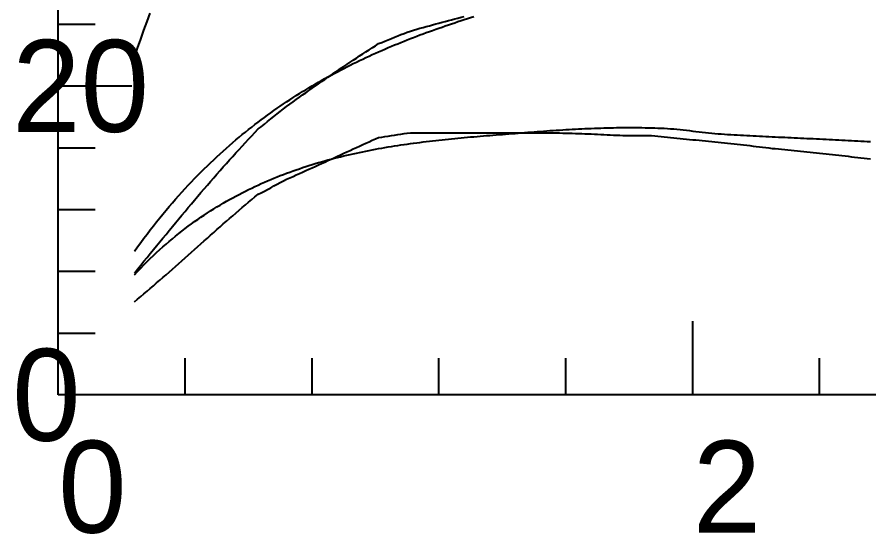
# Model space of a CAD drawing. Extents: x -35 to 179, y -35 to 147.
# Drawn here: x -3.6 to 70.5, y -12.1 to 32.9 of the extents above; entities that cross this region are included whole.
import ezdxf

# ---------------------------------------------------------------- set-up
doc = ezdxf.new("R2010")
doc.units = 0

msp = doc.modelspace()

# ---------------------------------------------------------------- linework, layer by layer
at = {"color": 0}
for p, q in [((0, 32.256), (3.2, 32.256)), ((0, 26.88), (6.4, 26.88)), ((0, 21.504), (3.2, 21.504)), ((0, 16.128), (3.2, 16.128)), ((0, 10.752), (3.2, 10.752)), ((55.199, 0), (55.199, 6.4)), ((0, 5.376), (3.2, 5.376)), ((11.04, 0), (11.04, 3.2)), ((22.08, 0), (22.08, 3.2)), ((33.119, 0), (33.119, 3.2)), ((44.159, 0), (44.159, 3.2)), ((66.239, 0), (66.239, 3.2))]:
    msp.add_line(p, q, dxfattribs=at)
msp.add_lwpolyline([(0, 0), (0, 120.959), (179.2, 120.959), (179.2, 0)], close=True, dxfattribs=at)
at = {"color": 2}
for points in [[(6.624, 29.364), (6.9, 30.173), (7.176, 30.963), (7.452, 31.733), (7.728, 32.485), (8.004, 33.219)], [(6.624, 10.45), (6.9, 10.743), (7.176, 11.032), (7.452, 11.313), (7.728, 11.589), (8.004, 11.857), (8.28, 12.121), (8.556, 12.378), (8.832, 12.63), (9.108, 12.877), (9.384, 13.118), (9.66, 13.354), (9.936, 13.585), (10.212, 13.811), (10.488, 14.032), (10.764, 14.248), (11.04, 14.46), (11.316, 14.667), (11.592, 14.87), (11.868, 15.069), (12.144, 15.263), (12.42, 15.453), (12.696, 15.64), (12.972, 15.822), (13.248, 16), (13.524, 16.175), (13.8, 16.345), (14.076, 16.512), (14.352, 16.676), (14.628, 16.836), (14.904, 16.992), (15.18, 17.145), (15.456, 17.295), (15.732, 17.442), (16.008, 17.585), (16.284, 17.725), (16.56, 17.862), (16.836, 17.996), (17.112, 18.127), (17.388, 18.255), (17.664, 18.38), (17.94, 18.503), (18.216, 18.622), (18.492, 18.739), (18.768, 18.854), (19.044, 18.965), (19.32, 19.074), (19.596, 19.181), (19.872, 19.285), (20.148, 19.387), (20.424, 19.486), (20.7, 19.583), (20.976, 19.678), (21.252, 19.77), (21.528, 19.861), (21.804, 19.949), (22.08, 20.035), (22.356, 20.119), (22.632, 20.201), (22.908, 20.281), (23.184, 20.359), (23.46, 20.435), (23.736, 20.509), (24.012, 20.581), (24.288, 20.652), (24.564, 20.72), (24.84, 20.788), (25.116, 20.853), (25.392, 20.917), (25.668, 20.979), (25.944, 21.039), (26.22, 21.098), (26.496, 21.156), (26.772, 21.212), (27.048, 21.266), (27.324, 21.319), (27.6, 21.371), (27.876, 21.421), (28.151, 21.47), (28.427, 21.518), (28.703, 21.565), (28.979, 21.61), (29.255, 21.654), (29.531, 21.697), (29.807, 21.739), (30.083, 21.78), (30.359, 21.819), (30.635, 21.858), (30.911, 21.896), (31.187, 21.932), (31.463, 21.968), (31.739, 22.003), (32.015, 22.037), (32.291, 22.07), (32.567, 22.102), (32.843, 22.134), (33.119, 22.164), (33.395, 22.194), (33.671, 22.223), (33.947, 22.252), (34.223, 22.28), (34.499, 22.307), (34.775, 22.334), (35.051, 22.36), (35.327, 22.385), (35.603, 22.41), (35.879, 22.435), (36.155, 22.459), (36.431, 22.482), (36.707, 22.506), (36.983, 22.528), (37.259, 22.551), (37.535, 22.573), (37.811, 22.596), (38.087, 22.617), (38.363, 22.639), (38.639, 22.661), (38.915, 22.683), (39.191, 22.705), (39.467, 22.728), (39.743, 22.751), (40.019, 22.773), (40.295, 22.796), (40.571, 22.819), (40.847, 22.841), (41.123, 22.863), (41.399, 22.885), (41.675, 22.906), (41.951, 22.927), (42.227, 22.948), (42.503, 22.968), (42.779, 22.987), (43.055, 23.006), (43.331, 23.025), (43.607, 23.043), (43.883, 23.06), (44.159, 23.077), (44.435, 23.093), (44.711, 23.108), (44.987, 23.123), (45.263, 23.137), (45.539, 23.151), (45.815, 23.163), (46.091, 23.175), (46.367, 23.186), (46.643, 23.197), (46.919, 23.207), (47.195, 23.215), (47.471, 23.223), (47.747, 23.231), (48.023, 23.237), (48.299, 23.243), (48.575, 23.247), (48.851, 23.251), (49.127, 23.254), (49.403, 23.255), (49.679, 23.256), (49.955, 23.256), (50.231, 23.255), (50.507, 23.252), (50.783, 23.249), (51.059, 23.244), (51.335, 23.238), (51.611, 23.231), (51.887, 23.223), (52.163, 23.213), (52.439, 23.202), (52.715, 23.189), (52.991, 23.174), (53.267, 23.157), (53.543, 23.139), (53.819, 23.118), (54.095, 23.094), (54.371, 23.067), (54.647, 23.035), (54.923, 22.998), (55.199, 22.956), (55.475, 22.913), (55.751, 22.876), (56.027, 22.843), (56.303, 22.814), (56.579, 22.788), (56.855, 22.763), (57.131, 22.741), (57.407, 22.72), (57.683, 22.7), (57.959, 22.681), (58.235, 22.663), (58.511, 22.646), (58.787, 22.629), (59.063, 22.613), (59.339, 22.597), (59.615, 22.582), (59.891, 22.567), (60.167, 22.553), (60.443, 22.539), (60.719, 22.525), (60.995, 22.512), (61.271, 22.498), (61.547, 22.485), (61.823, 22.472), (62.099, 22.459), (62.375, 22.446), (62.651, 22.433), (62.927, 22.42), (63.203, 22.408), (63.479, 22.395), (63.755, 22.382), (64.031, 22.369), (64.307, 22.357), (64.583, 22.344), (64.859, 22.331), (65.135, 22.318), (65.411, 22.305), (65.687, 22.292), (65.963, 22.279), (66.239, 22.266), (66.515, 22.253), (66.791, 22.239), (67.067, 22.226), (67.343, 22.212), (67.619, 22.198), (67.895, 22.184), (68.171, 22.17), (68.447, 22.156), (68.723, 22.142), (68.999, 22.127), (69.275, 22.112), (69.551, 22.097), (69.827, 22.082), (70.103, 22.067), (70.379, 22.051), (70.655, 22.036)]]:
    msp.add_lwpolyline(points, dxfattribs=at)
at = {"color": 4}
msp.add_lwpolyline([(6.624, 10.589), (6.9, 10.933), (7.176, 11.275), (7.452, 11.616), (7.728, 11.955), (8.004, 12.294), (8.28, 12.63), (8.556, 12.965), (8.832, 13.299), (9.108, 13.631), (9.384, 13.962), (9.66, 14.3), (9.936, 14.636), (10.212, 14.97), (10.488, 15.303), (10.764, 15.634), (11.04, 15.964), (11.316, 16.293), (11.592, 16.62), (11.868, 16.946), (12.144, 17.271), (12.42, 17.595), (12.696, 17.917), (12.972, 18.238), (13.248, 18.558), (13.524, 18.876), (13.8, 19.193), (14.076, 19.509), (14.352, 19.824), (14.628, 20.138), (14.904, 20.443), (15.18, 20.746), (15.456, 21.048), (15.732, 21.349), (16.008, 21.649), (16.284, 21.948), (16.56, 22.246), (16.836, 22.542), (17.112, 22.838), (17.388, 23.132), (17.664, 23.333), (17.94, 23.558), (18.216, 23.782), (18.492, 24.004), (18.768, 24.226), (19.044, 24.447), (19.32, 24.667), (19.596, 24.886), (19.872, 25.103), (20.148, 25.306), (20.424, 25.504), (20.7, 25.702), (20.976, 25.899), (21.252, 26.094), (21.528, 26.289), (21.804, 26.483), (22.08, 26.675), (22.356, 26.867), (22.632, 27.058), (22.908, 27.251), (23.184, 27.443), (23.46, 27.633), (23.736, 27.823), (24.012, 28.012), (24.288, 28.199), (24.564, 28.387), (24.84, 28.573), (25.116, 28.758), (25.392, 28.942), (25.668, 29.125), (25.944, 29.307), (26.22, 29.488), (26.496, 29.669), (26.772, 29.849), (27.048, 30.028), (27.324, 30.206), (27.6, 30.383), (27.876, 30.56), (28.151, 30.668), (28.427, 30.782), (28.703, 30.896), (28.979, 31.009), (29.255, 31.122), (29.531, 31.234), (29.807, 31.345), (30.083, 31.456), (30.359, 31.566), (30.635, 31.658), (30.911, 31.737), (31.187, 31.815), (31.463, 31.892), (31.739, 31.969), (32.015, 32.046), (32.291, 32.122), (32.567, 32.198), (32.843, 32.273), (33.119, 32.348), (33.395, 32.422), (33.671, 32.496), (33.947, 32.569), (34.223, 32.642), (34.499, 32.714), (34.775, 32.786), (35.051, 32.858), (35.327, 32.929)], dxfattribs=at)
at = {"color": 3}
msp.add_lwpolyline([(6.624, 12.489), (6.9, 12.874), (7.176, 13.254), (7.452, 13.626), (7.728, 13.992), (8.004, 14.352), (8.28, 14.706), (8.556, 15.054), (8.832, 15.397), (9.108, 15.733), (9.384, 16.065), (9.66, 16.391), (9.936, 16.712), (10.212, 17.028), (10.488, 17.339), (10.764, 17.645), (11.04, 17.946), (11.316, 18.242), (11.592, 18.534), (11.868, 18.821), (12.144, 19.104), (12.42, 19.383), (12.696, 19.657), (12.972, 19.927), (13.248, 20.193), (13.524, 20.454), (13.8, 20.712), (14.076, 20.966), (14.352, 21.216), (14.628, 21.462), (14.904, 21.705), (15.18, 21.944), (15.456, 22.179), (15.732, 22.41), (16.008, 22.639), (16.284, 22.863), (16.56, 23.085), (16.836, 23.303), (17.112, 23.518), (17.388, 23.729), (17.664, 23.938), (17.94, 24.143), (18.216, 24.346), (18.492, 24.545), (18.768, 24.741), (19.044, 24.935), (19.32, 25.125), (19.596, 25.313), (19.872, 25.498), (20.148, 25.681), (20.424, 25.86), (20.7, 26.037), (20.976, 26.212), (21.252, 26.384), (21.528, 26.553), (21.804, 26.72), (22.08, 26.885), (22.356, 27.047), (22.632, 27.207), (22.908, 27.365), (23.184, 27.52), (23.46, 27.673), (23.736, 27.824), (24.012, 27.973), (24.288, 28.12), (24.564, 28.264), (24.84, 28.407), (25.116, 28.548), (25.392, 28.686), (25.668, 28.823), (25.944, 28.958), (26.22, 29.091), (26.496, 29.222), (26.772, 29.352), (27.048, 29.479), (27.324, 29.605), (27.6, 29.73), (27.876, 29.853), (28.151, 29.974), (28.427, 30.093), (28.703, 30.211), (28.979, 30.327), (29.255, 30.442), (29.531, 30.556), (29.807, 30.668), (30.083, 30.778), (30.359, 30.888), (30.635, 30.996), (30.911, 31.102), (31.187, 31.208), (31.463, 31.312), (31.739, 31.414), (32.015, 31.516), (32.291, 31.617), (32.567, 31.716), (32.843, 31.814), (33.119, 31.911), (33.395, 32.007), (33.671, 32.102), (33.947, 32.196), (34.223, 32.289), (34.499, 32.381), (34.775, 32.472), (35.051, 32.562), (35.327, 32.652), (35.603, 32.74), (35.879, 32.828), (36.155, 32.914)], dxfattribs=at)
at = {"color": 6}
msp.add_lwpolyline([(6.624, 8.083), (6.9, 8.319), (7.176, 8.554), (7.452, 8.79), (7.728, 9.025), (8.004, 9.26), (8.28, 9.496), (8.556, 9.731), (8.832, 9.967), (9.108, 10.202), (9.384, 10.437), (9.66, 10.684), (9.936, 10.929), (10.212, 11.175), (10.488, 11.421), (10.764, 11.667), (11.04, 11.912), (11.316, 12.158), (11.592, 12.404), (11.868, 12.65), (12.144, 12.896), (12.42, 13.142), (12.696, 13.388), (12.972, 13.634), (13.248, 13.88), (13.524, 14.126), (13.8, 14.372), (14.076, 14.618), (14.352, 14.865), (14.628, 15.111), (14.904, 15.347), (15.18, 15.583), (15.456, 15.819), (15.732, 16.055), (16.008, 16.291), (16.284, 16.527), (16.56, 16.763), (16.836, 16.999), (17.112, 17.235), (17.388, 17.471), (17.664, 17.585), (17.94, 17.732), (18.216, 17.879), (18.492, 18.025), (18.768, 18.172), (19.044, 18.319), (19.32, 18.466), (19.596, 18.613), (19.872, 18.76), (20.148, 18.888), (20.424, 19.011), (20.7, 19.135), (20.976, 19.259), (21.252, 19.382), (21.528, 19.506), (21.804, 19.629), (22.08, 19.753), (22.356, 19.876), (22.632, 20), (22.908, 20.127), (23.184, 20.254), (23.46, 20.381), (23.736, 20.507), (24.012, 20.634), (24.288, 20.76), (24.564, 20.887), (24.84, 21.014), (25.116, 21.14), (25.392, 21.266), (25.668, 21.392), (25.944, 21.517), (26.22, 21.643), (26.496, 21.769), (26.772, 21.894), (27.048, 22.02), (27.324, 22.145), (27.6, 22.271), (27.876, 22.396), (28.151, 22.429), (28.427, 22.472), (28.703, 22.514), (28.979, 22.557), (29.255, 22.599), (29.531, 22.642), (29.807, 22.684), (30.083, 22.727), (30.359, 22.769), (30.635, 22.788), (30.911, 22.788), (31.187, 22.788), (31.463, 22.788), (31.739, 22.788), (32.015, 22.788), (32.291, 22.788), (32.567, 22.788), (32.843, 22.788), (33.119, 22.788), (33.395, 22.788), (33.671, 22.788), (33.947, 22.788), (34.223, 22.788), (34.499, 22.788), (34.775, 22.788), (35.051, 22.788), (35.327, 22.788), (35.603, 22.788), (35.879, 22.788), (36.155, 22.788), (36.431, 22.788), (36.707, 22.788), (36.983, 22.788), (37.259, 22.788), (37.535, 22.788), (37.811, 22.788), (38.087, 22.788), (38.363, 22.788), (38.639, 22.788), (38.915, 22.788), (39.191, 22.788), (39.467, 22.788), (39.743, 22.788), (40.019, 22.788), (40.295, 22.788), (40.571, 22.788), (40.847, 22.788), (41.123, 22.788), (41.399, 22.788), (41.675, 22.788), (41.951, 22.788), (42.227, 22.788), (42.503, 22.788), (42.779, 22.788), (43.055, 22.788), (43.331, 22.788), (43.607, 22.788), (43.883, 22.781), (44.159, 22.772), (44.435, 22.763), (44.711, 22.754), (44.987, 22.745), (45.263, 22.736), (45.539, 22.727), (45.815, 22.718), (46.091, 22.708), (46.367, 22.699), (46.643, 22.685), (46.919, 22.672), (47.195, 22.659), (47.471, 22.646), (47.747, 22.633), (48.023, 22.62), (48.299, 22.606), (48.575, 22.593), (48.851, 22.58), (49.127, 22.574), (49.403, 22.573), (49.679, 22.572), (49.955, 22.571), (50.231, 22.57), (50.507, 22.569), (50.783, 22.568), (51.059, 22.567), (51.335, 22.566), (51.611, 22.565), (51.887, 22.536), (52.163, 22.507), (52.439, 22.479), (52.715, 22.45), (52.991, 22.422), (53.267, 22.394), (53.543, 22.365), (53.819, 22.337), (54.095, 22.309), (54.371, 22.28), (54.647, 22.255), (54.923, 22.229), (55.199, 22.202), (55.475, 22.176), (55.751, 22.15), (56.027, 22.123), (56.303, 22.097), (56.579, 22.071), (56.855, 22.044), (57.131, 22.015), (57.407, 21.986), (57.683, 21.956), (57.959, 21.927), (58.235, 21.898), (58.511, 21.868), (58.787, 21.839), (59.063, 21.81), (59.339, 21.78), (59.615, 21.751), (59.891, 21.716), (60.167, 21.682), (60.443, 21.649), (60.719, 21.616), (60.995, 21.582), (61.271, 21.549), (61.547, 21.515), (61.823, 21.482), (62.099, 21.448), (62.375, 21.421), (62.651, 21.394), (62.927, 21.368), (63.203, 21.342), (63.479, 21.315), (63.755, 21.289), (64.031, 21.263), (64.307, 21.236), (64.583, 21.21), (64.859, 21.184), (65.135, 21.154), (65.411, 21.124), (65.687, 21.095), (65.963, 21.065), (66.239, 21.036), (66.515, 21.007), (66.791, 20.977), (67.067, 20.948), (67.343, 20.919), (67.619, 20.887), (67.895, 20.853), (68.171, 20.82), (68.447, 20.786), (68.723, 20.753), (68.999, 20.719), (69.275, 20.686), (69.551, 20.653), (69.827, 20.619), (70.103, 20.586), (70.379, 20.558), (70.655, 20.53)], dxfattribs=at)

# ---------------------------------------------------------------- texts
at = {"color": 0}
for s, p in [('20', (-4, 22.88)), ('0', (-4, -4)), ('0', (0, -12)), ('2', (55.199, -12))]:
    msp.add_text(s, height=8, dxfattribs=at).set_placement(p)

doc.saveas('drawing.dxf')
